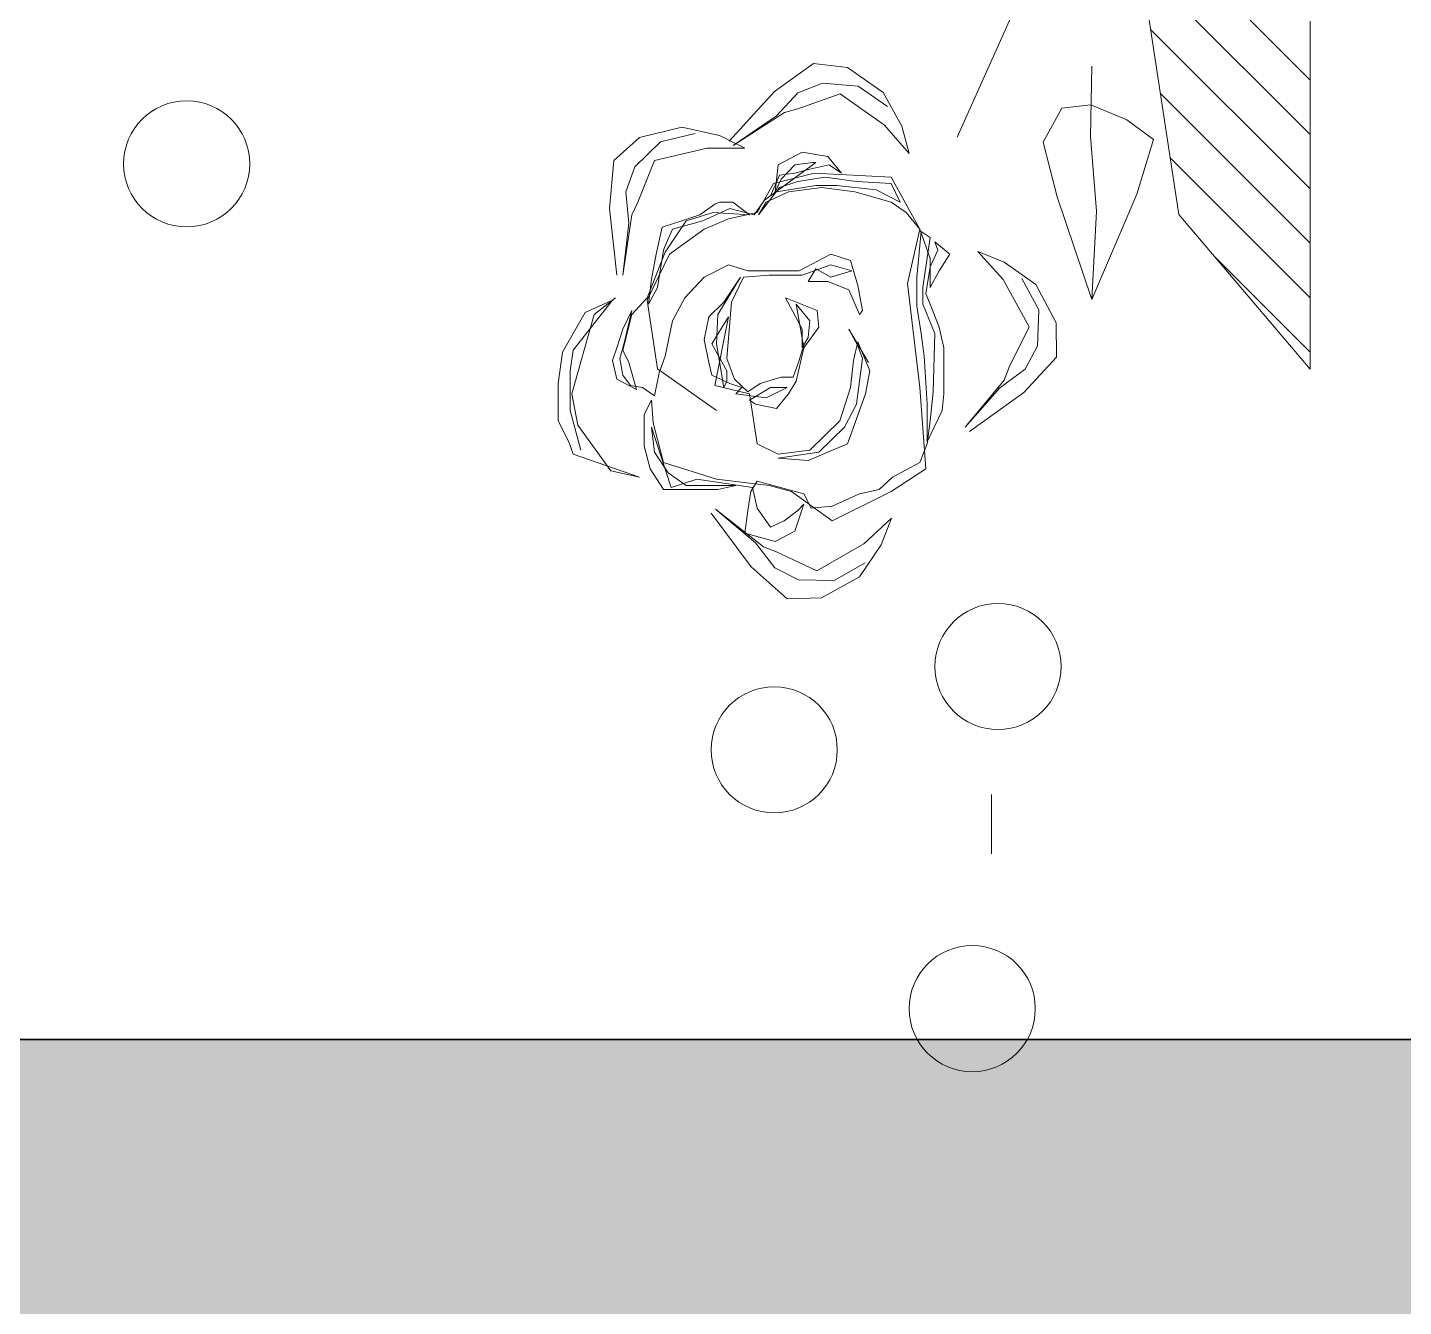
# Model space of a CAD drawing. Header units: millimetres. Extents: x -122165 to 59500, y -31598 to 53500.
# Drawn here: x 30202.9 to 30389, y -4536.1 to -4363.1 of the extents above; entities that cross this region are included whole.
import ezdxf

# ---------------------------------------------------------------- set-up
doc = ezdxf.new("R2010")
doc.units = ezdxf.units.MM
doc.header["$MEASUREMENT"] = 0
for name, color, linetype, lineweight in [('A_DIM', 7, 'Continuous', 5), ('ARC_A_ R.C.C', 162, 'Continuous', 40), ('ARC_A_R.C.C. Hatch', 8, 'Continuous', 5), ('ARC_A_WALL', 158, 'Continuous', 35), ('ARC_Wall Hatch', 253, 'Continuous', 0), ('Lan_Planter', 74, 'Continuous', 13)]:
    doc.layers.add(name, color=color, linetype=linetype, lineweight=lineweight)

# ---------------------------------------------------------------- blocks, each defined once
blk = doc.blocks.new('ARC$1$Existing Layout$0$col gf 180116')
at = {"layer": 'ARC_A_R.C.C. Hatch'}
h = blk.add_hatch(color=256, dxfattribs=at)
h.dxf.hatch_style = 1
h.paths.add_polyline_path([(201.73999, 26.78621), (202.64, 26.78621), (202.64, 26.48621), (201.73999, 26.48621)])
edge = h.paths.add_edge_path()
edge.add_line((216.33999, 22.98621), (216.13999, 22.98621))
edge.add_line((216.13999, 22.98621), (216.13999, 25.58621))
edge.add_line((216.13999, 25.58621), (218.33999, 25.58621))
edge.add_line((218.33999, 25.58621), (218.33999, 22.98621))
edge.add_line((218.33999, 22.98621), (218.03999, 22.98621))
h.paths.add_polyline_path([(207.13999, 25.88621), (207.43999, 25.88621), (207.43999, 26.78621), (207.13999, 26.78621)])
h.paths.add_polyline_path([(208.03999, 20.48621), (208.03999, 20.78621), (207.13999, 20.78621), (207.13999, 20.48621)])
h.paths.add_polyline_path([(202.63999, 32.78621), (202.63999, 32.48621), (201.73999, 32.48621), (201.73999, 32.78621)])
h.paths.add_polyline_path([(191.23999, 20.48621), (191.23999, 20.78621), (190.33999, 20.78621), (190.33999, 20.48621)])
h.paths.add_polyline_path([(184.03999, 20.48621), (184.03999, 20.78621), (183.13999, 20.78621), (183.13999, 20.48621)])
h.paths.add_polyline_path([(220.63999, 14.18621), (220.33999, 14.18621), (220.33999, 13.28621), (220.63999, 13.28621)])
h.paths.add_polyline_path([(220.63999, 20.48621), (220.63999, 20.78621), (219.73999, 20.78621), (219.73999, 20.48621)])
h.paths.add_polyline_path([(220.63999, 25.28621), (220.63999, 25.58621), (219.73999, 25.58621), (219.73999, 25.28621)])
h.paths.add_polyline_path([(220.63999, 32.78621), (220.63999, 32.48621), (219.73999, 32.48621), (219.73999, 32.78621)])
h.paths.add_polyline_path([(220.33999, 37.28621), (220.63999, 37.28621), (220.63999, 38.18621), (220.33999, 38.18621)])
h.paths.add_polyline_path([(201.13999, 43.28621), (201.43999, 43.28621), (201.43999, 44.18621), (201.13999, 44.18621)])
h.paths.add_polyline_path([(196.33999, 43.28621), (196.63999, 43.28621), (196.63999, 44.18621), (196.33999, 44.18621)])
h.paths.add_polyline_path([(190.33999, 43.28621), (190.63999, 43.28621), (190.63999, 44.18621), (190.33999, 44.18621)])
h.paths.add_polyline_path([(207.13999, 43.28621), (207.43999, 43.28621), (207.43999, 44.18621), (207.13999, 44.18621)])
h.paths.add_polyline_path([(220.63999, 56.78621), (220.33999, 56.78621), (220.33999, 55.88621), (220.63999, 55.88621)])
h.paths.add_polyline_path([(220.33999, 50.78621), (220.63999, 50.78621), (220.63999, 49.88621), (220.33999, 49.88621)])
h.paths.add_polyline_path([(226.33999, 50.78621), (226.63999, 50.78621), (226.63999, 49.88621), (226.33999, 49.88621)])
h.paths.add_polyline_path([(220.33999, 43.28621), (220.63999, 43.28621), (220.63999, 44.18621), (220.33999, 44.18621)])
h.paths.add_polyline_path([(232.63999, 44.18621), (232.63999, 43.88621), (231.73999, 43.88621), (231.73999, 44.18621)])
h.paths.add_polyline_path([(232.63999, 50.48621), (232.63999, 50.78621), (231.73999, 50.78621), (231.73999, 50.48621)])
h.paths.add_polyline_path([(232.63999, 55.88621), (232.63999, 56.18621), (231.73999, 56.18621), (231.73999, 55.88621)])
h.paths.add_polyline_path([(213.13999, 43.28621), (213.43999, 43.28621), (213.43999, 44.18621), (213.13999, 44.18621)])
h.paths.add_polyline_path([(226.63999, 7.88621), (226.63999, 8.18621), (225.73999, 8.18621), (225.73999, 7.88621)])
h.paths.add_polyline_path([(226.63999, 13.28621), (226.63999, 13.58621), (225.73999, 13.58621), (225.73999, 13.28621)])
h.paths.add_polyline_path([(201.73999, 20.78621), (201.73999, 20.48621), (202.63999, 20.48621), (202.63999, 20.78621)])
h.paths.add_polyline_path([(184.03999, 25.88621), (184.03999, 26.18621), (183.13999, 26.18621), (183.13999, 25.88621)])
h.paths.add_polyline_path([(183.13999, 14.18621), (183.13999, 13.88621), (184.03999, 13.88621), (184.03999, 14.18621)])
h.paths.add_polyline_path([(202.63999, 13.88621), (202.63999, 14.18621), (201.73999, 14.18621), (201.73999, 13.88621)])
h.paths.add_polyline_path([(196.33999, 13.28621), (196.63999, 13.28621), (196.63999, 14.18621), (196.33999, 14.18621)])
h.paths.add_polyline_path([(190.33999, 13.28621), (190.63999, 13.28621), (190.63999, 14.18621), (190.33999, 14.18621)])
h.paths.add_polyline_path([(196.33999, 25.88621), (196.63999, 25.88621), (196.63999, 26.78621), (196.33999, 26.78621)])
h.paths.add_polyline_path([(190.33999, 25.88621), (190.63999, 25.88621), (190.63999, 26.78621), (190.33999, 26.78621)])
h.paths.add_polyline_path([(214.03999, 13.28621), (214.03999, 13.58621), (213.13999, 13.58621), (213.13999, 13.28621)])
h.paths.add_polyline_path([(213.13999, 20.78621), (213.13999, 20.48621), (214.03999, 20.48621), (214.03999, 20.78621)])
h.paths.add_polyline_path([(213.43999, 26.78621), (213.13999, 26.78621), (213.13999, 25.88621), (213.43999, 25.88621)])
h.paths.add_polyline_path([(214.03999, 32.78621), (214.03999, 32.48621), (213.13999, 32.48621), (213.13999, 32.78621)])
h.paths.add_polyline_path([(214.03999, 7.88621), (214.03999, 8.18621), (213.13999, 8.18621), (213.13999, 7.88621)])
h.paths.add_polyline_path([(226.63999, 20.48621), (226.63999, 20.78621), (225.73999, 20.78621), (225.73999, 20.48621)])
h.paths.add_polyline_path([(226.63999, 25.28621), (226.63999, 25.58621), (225.73999, 25.58621), (225.73999, 25.28621)])
h.paths.add_polyline_path([(226.63999, 32.78621), (226.63999, 32.48621), (225.73999, 32.48621), (225.73999, 32.78621)])
h.paths.add_polyline_path([(226.63999, 37.28621), (226.63999, 37.58621), (225.73999, 37.58621), (225.73999, 37.28621)])
h.paths.add_polyline_path([(225.73999, 44.18621), (225.73999, 43.88621), (226.63999, 43.88621), (226.63999, 44.18621)])
h.paths.add_polyline_path([(226.63999, 56.78621), (226.33999, 56.78621), (226.33999, 55.88621), (226.63999, 55.88621)])
h.paths.add_polyline_path([(214.03999, 55.88621), (214.03999, 56.18621), (213.13999, 56.18621), (213.13999, 55.88621)])
h.paths.add_polyline_path([(213.13999, 37.28621), (213.43999, 37.28621), (213.43999, 38.18621), (213.13999, 38.18621)])
h.paths.add_polyline_path([(214.03999, 50.78621), (213.73999, 50.78621), (213.73999, 49.88621), (214.03999, 49.88621)])
h.paths.add_polyline_path([(207.13999, 37.28621), (207.43999, 37.28621), (207.43999, 38.18621), (207.13999, 38.18621)])
h.paths.add_polyline_path([(207.13999, 49.88621), (207.43999, 49.88621), (207.43999, 50.78621), (207.13999, 50.78621)])
h.paths.add_polyline_path([(183.13999, 50.18621), (183.13999, 49.88621), (184.03999, 49.88621), (184.03999, 50.18621)])
h.paths.add_polyline_path([(183.13999, 38.18621), (183.13999, 37.88621), (184.03999, 37.88621), (184.03999, 38.18621)])
h.paths.add_polyline_path([(201.73999, 37.58621), (201.73999, 37.28621), (202.63999, 37.28621), (202.63999, 37.58621)])
h.paths.add_polyline_path([(196.33999, 37.28621), (196.63999, 37.28621), (196.63999, 38.18621), (196.33999, 38.18621)])
h.paths.add_polyline_path([(190.33999, 37.28621), (190.63999, 37.28621), (190.63999, 38.18621), (190.33999, 38.18621)])
h.paths.add_polyline_path([(201.13999, 49.88621), (201.43999, 49.88621), (201.43999, 50.78621), (201.13999, 50.78621)])
h.paths.add_polyline_path([(196.33999, 49.88621), (196.63999, 49.88621), (196.63999, 50.78621), (196.33999, 50.78621)])
h.paths.add_polyline_path([(190.33999, 49.88621), (190.63999, 49.88621), (190.63999, 50.78621), (190.33999, 50.78621)])
h.paths.add_polyline_path([(220.63999, 8.18621), (220.33999, 8.18621), (220.33999, 7.28621), (220.63999, 7.28621)])
h.paths.add_polyline_path([(195.73999, 20.48621), (195.73999, 20.78621), (196.63999, 20.78621), (196.63999, 20.48621)])
h.paths.add_polyline_path([(183.13999, 43.58621), (183.13999, 43.28621), (184.03999, 43.28621), (184.03999, 43.58621)])
blk = doc.blocks.new('ARC$0$Existing Layout$0$A$C04F219B2')
at = {"layer": 'ARC_Wall Hatch'}
h = blk.add_hatch(color=256, dxfattribs=at)
h.dxf.hatch_style = 1
h.paths.add_polyline_path([(0.6, -0.9), (-0.9, -0.9), (-0.9, -0.3), (-0.67, -0.3), (-0.67, -0.67), (0.37, -0.67), (0.37, -0.23), (0, -0.23), (0, 0), (0.6, 0)])
h.paths.add_polyline_path([(0, 0), (-0.23, 0), (-0.23, 0.37), (-0.67, 0.37), (-0.67, 0), (-0.9, 0), (-0.9, 0.6), (0, 0.6)])
at = {"layer": 'ARC_A_WALL'}
blk.add_lwpolyline([(0, 0), (-0.23, 0), (-0.23, 0.37), (-0.67, 0.37), (-0.67, 0), (-0.9, 0), (-0.9, 0.6), (0, 0.6)], close=True, dxfattribs=at)
blk = doc.blocks.new('ARC$0$Existing Layout$0$A$C3EBA4768')
at = {"layer": 'A_DIM', "rotation": 359.9999994016139}
blk.add_blockref('ARC$0$Existing Layout$0$A$C04F219B2', (30.9, -36.6, 0.0006), dxfattribs=at)
blk = doc.blocks.new('ARC')
at = {"xscale": 999.9941761349517, "yscale": 999.9941761349517, "zscale": 999.9941761349517}
blk.add_blockref('ARC$0$Existing Layout$0$A$C3EBA4768', (0, 31499.81, -0.75), dxfattribs=at)
at = {"layer": 'ARC_A_ R.C.C', "extrusion": (4.48937e-09, -4.26518e-20, 1), "xscale": 999.9941761349517, "yscale": 999.9941761349517, "zscale": 999.9941761349517}
blk.add_blockref('ARC$1$Existing Layout$0$col gf 180116', (-183138.93, -13286.14, -0.89), dxfattribs=at)
at = {"layer": 'ARC_Wall Hatch', "xscale": 999.9941761349517, "yscale": 999.9941761349517, "zscale": 999.9941761349517, "rotation": 359.9999990958883}
blk.add_blockref('ARC$0$Existing Layout$0$A$C04F219B2', (30900.4, -5099.97, -2.24), dxfattribs=at)
blk = doc.blocks.new('b-85')
at = {"color": 30, "true_color": 0xef731a}
for p, q in [((-518.91, 252.69), (-511.48, 256.45)), ((-511.48, 256.45), (-498.12, 256.45)), ((-498.12, 256.45), (-486.99, 254.84)), ((-531.52, 227.46), (-523.36, 251.08)), ((-523.36, 251.08), (-518.91, 252.69)), ((-507.77, 252.16), (-521.88, 248.4)), ((-501.84, 251.62), (-512.97, 249.47)), ((-493.67, 252.16), (-507.77, 252.16)), ((-473.63, 243.57), (-501.84, 251.62)), ((-486.25, 251.08), (-493.67, 252.16)), ((-486.99, 254.84), (-472.89, 246.79)), ((-468.44, 237.13), (-486.25, 251.08)), ((-512.97, 249.47), (-529.3, 237.66)), ((-472.89, 246.79), (-468.44, 237.13)), ((-467.69, 236.05), (-473.63, 243.57)), ((-529.3, 237.66), (-531.52, 227.46)), ((-500.35, 228.54), (-496.64, 235.52)), ((-496.64, 235.52), (-489.96, 237.13)), ((-489.96, 237.13), (-485.51, 235.52)), ((-485.51, 235.52), (-478.83, 233.37)), ((-459.53, 235.52), (-435.78, 238.2)), ((-435.78, 238.2), (-418.71, 236.59)), ((-418.71, 236.59), (-410.54, 227.46)), ((-490.7, 231.22), (-500.35, 228.54)), ((-498.87, 230.68), (-499.61, 226.39)), ((-495.16, 233.37), (-498.87, 230.68)), ((-489.22, 234.44), (-495.16, 233.37)), ((-486.25, 233.37), (-490.7, 231.22)), ((-483.28, 232.83), (-489.22, 234.44)), ((-473.63, 230.15), (-486.25, 233.37)), ((-472.15, 230.15), (-483.28, 232.83)), ((-478.83, 233.37), (-472.15, 230.15)), ((-459.53, 233.37), (-440.97, 231.22)), ((-438.01, 230.15), (-459.53, 233.37)), ((-440.97, 231.22), (-429.84, 232.29)), ((-429.84, 232.29), (-420.94, 229.07)), ((-520.39, 225.85), (-528.55, 223.7)), ((-509.26, 225.85), (-520.39, 225.85)), ((-504.06, 223.17), (-509.26, 225.85)), ((-499.61, 226.39), (-502.58, 222.09)), ((-467.69, 224.78), (-473.63, 230.15)), ((-433.55, 228), (-438.01, 230.15)), ((-418.71, 222.09), (-433.55, 228)), ((-420.94, 229.07), (-412.03, 219.95)), ((-410.54, 227.46), (-406.83, 212.43)), ((-528.55, 223.7), (-535.98, 218.87)), ((-513.71, 223.17), (-535.23, 216.19)), ((-530.04, 217.26), (-522.62, 222.09)), ((-526.33, 218.87), (-518.16, 221.02)), ((-522.62, 222.09), (-513.71, 223.17)), ((-518.16, 221.02), (-512.23, 222.63)), ((-512.23, 222.63), (-504.06, 223.17)), ((-507.77, 200.08), (-492.93, 221.02)), ((-502.58, 222.09), (-494.41, 220.48)), ((-492.93, 221.02), (-468.44, 224.78)), ((-469.92, 224.24), (-461.01, 223.17)), ((-463.98, 221.02), (-469.92, 224.24)), ((-468.44, 224.78), (-452.11, 216.73)), ((-451.37, 218.34), (-467.69, 224.78)), ((-450.62, 218.87), (-463.98, 221.02)), ((-461.01, 223.17), (-452.11, 221.56)), ((-452.11, 221.56), (-442.46, 219.41)), ((-414.26, 203.31), (-418.71, 222.09)), ((-535.98, 218.87), (-535.98, 212.43)), ((-535.23, 216.19), (-532.27, 207.06)), ((-534.49, 210.82), (-530.04, 217.26)), ((-532.27, 200.08), (-526.33, 218.87)), ((-494.41, 220.48), (-488.48, 218.34)), ((-488.48, 218.34), (-475.86, 215.65)), ((-452.11, 216.73), (-443.2, 204.38)), ((-440.23, 210.82), (-451.37, 218.34)), ((-449.14, 218.34), (-450.62, 218.87)), ((-443.2, 215.65), (-449.14, 218.34)), ((-442.46, 219.41), (-440.23, 212.43)), ((-412.03, 219.95), (-409.06, 207.6)), ((-535.98, 212.43), (-535.98, 199.55)), ((-475.86, 215.65), (-467.69, 211.36)), ((-467.69, 211.36), (-460.27, 204.38)), ((-440.23, 204.92), (-443.2, 215.65)), ((-440.23, 212.43), (-438.01, 205.99)), ((-406.83, 212.43), (-409.8, 199.01)), ((-532.27, 207.06), (-535.23, 187.2)), ((-534.49, 193.11), (-534.49, 210.82)), ((-437.26, 201.16), (-440.23, 210.82)), ((-438.01, 205.99), (-434.3, 200.62)), ((-544.39, 201.95), (-563.54, 187.65)), ((-498.12, 195.25), (-495.16, 201.69)), ((-495.16, 201.69), (-490.7, 202.77)), ((-493.67, 196.33), (-484.02, 201.69)), ((-490.7, 202.77), (-482.54, 204.38)), ((-484.02, 201.69), (-474.37, 195.79)), ((-482.54, 204.38), (-474.37, 202.77)), ((-474.37, 202.77), (-469.18, 197.4)), ((-460.27, 204.38), (-455.82, 195.79)), ((-443.2, 204.38), (-439.49, 195.79)), ((-435.78, 195.25), (-440.23, 204.92)), ((-438.01, 188.27), (-437.26, 201.16)), ((-414.26, 189.88), (-414.26, 203.31)), ((-556.41, 183.3), (-542.92, 200.38)), ((-542.92, 200.38), (-554.98, 186.12)), ((-535.98, 199.55), (-534.49, 193.11)), ((-534.49, 181.3), (-532.27, 200.08)), ((-498.87, 200.62), (-501.84, 188.27)), ((-484.02, 200.08), (-499.61, 197.4)), ((-499.61, 197.4), (-497.38, 196.33)), ((-474.37, 195.79), (-498.87, 200.62)), ((-497.38, 196.33), (-493.67, 196.33)), ((-489.22, 196.33), (-496.64, 193.64)), ((-469.18, 194.72), (-489.22, 196.33)), ((-473.63, 199.55), (-484.02, 200.08)), ((-460.27, 191.5), (-473.63, 199.55)), ((-469.18, 197.4), (-460.27, 191.5)), ((-434.3, 200.62), (-433.55, 199.01)), ((-433.55, 199.01), (-433.55, 194.18)), ((-409.8, 199.01), (-414.26, 189.88)), ((-503.32, 182.37), (-501.84, 193.11)), ((-501.84, 193.11), (-499.61, 190.96)), ((-496.64, 193.64), (-501.09, 188.81)), ((-499.61, 190.96), (-498.12, 195.25)), ((-460.27, 190.42), (-469.18, 194.72)), ((-455.82, 195.79), (-458.05, 188.81)), ((-439.49, 195.79), (-437.26, 185.59)), ((-438.01, 186.66), (-435.78, 195.25)), ((-433.55, 194.18), (-438.01, 188.27)), ((-413.39, 194.06), (-402.77, 178.7)), ((-401.62, 175.76), (-413.39, 194.06)), ((-411.77, 195.48), (-394.1, 179.39)), ((-563.54, 187.65), (-574.89, 174.8)), ((-554.53, 179.15), (-551.56, 189.88)), ((-551.56, 189.88), (-543.4, 188.81)), ((-543.4, 188.81), (-536.72, 187.74)), ((-535.23, 187.2), (-542.66, 185.59)), ((-536.72, 187.74), (-533.01, 185.59)), ((-501.84, 188.27), (-519.65, 185.59)), ((-505.55, 186.13), (-504.06, 188.27)), ((-504.06, 188.27), (-499.61, 180.76)), ((-501.09, 188.81), (-498.12, 184.52)), ((-459.53, 181.3), (-460.27, 190.42)), ((-458.05, 188.81), (-458.05, 170.56)), ((-432.81, 182.91), (-438.01, 186.66)), ((-554.98, 186.12), (-563.83, 179.28)), ((-558.19, 178.69), (-556.41, 183.3)), ((-542.66, 185.59), (-549.34, 180.76)), ((-533.01, 185.59), (-537.46, 168.95)), ((-519.65, 185.59), (-523.36, 178.07)), ((-507.03, 178.61), (-505.55, 186.13)), ((-499.61, 174.85), (-503.32, 182.37)), ((-498.12, 184.52), (-495.9, 177)), ((-438.01, 185.05), (-428.36, 177.54)), ((-433.55, 182.37), (-438.01, 185.05)), ((-437.26, 185.59), (-426.87, 179.68)), ((-429.84, 174.32), (-433.55, 182.37)), ((-419.45, 164.65), (-432.81, 182.91)), ((-563.83, 179.28), (-568.13, 170.84)), ((-564.98, 164.23), (-558.19, 178.69)), ((-550.82, 172.17), (-554.53, 179.15)), ((-549.34, 180.76), (-547.11, 175.93)), ((-536.72, 173.24), (-534.49, 181.3)), ((-525.59, 167.34), (-524.84, 178.07)), ((-524.84, 178.07), (-522.62, 163.58)), ((-523.36, 178.07), (-521.88, 166.8)), ((-501.84, 174.32), (-507.03, 178.61)), ((-499.61, 180.76), (-499.61, 174.85)), ((-495.9, 177), (-495.9, 172.71)), ((-459.53, 169.48), (-459.53, 181.3)), ((-431.33, 180.76), (-423.9, 177.54)), ((-429.84, 178.61), (-431.33, 180.76)), ((-429.84, 179.15), (-425.39, 177)), ((-420.19, 178.07), (-429.84, 179.15)), ((-427.62, 164.65), (-429.84, 178.61)), ((-428.36, 177.54), (-426.13, 171.1)), ((-426.87, 179.68), (-423.16, 165.19)), ((-425.39, 177), (-420.19, 172.17)), ((-423.9, 177.54), (-423.16, 172.17)), ((-415.74, 169.48), (-420.19, 178.07)), ((-402.77, 178.7), (-394.62, 171.03)), ((-394.1, 179.39), (-384.05, 165.49)), ((-574.89, 174.8), (-574.6, 162.56)), ((-541.17, 168.95), (-550.82, 172.17)), ((-547.11, 175.93), (-543.4, 171.1)), ((-547.11, 158.75), (-536.72, 173.24)), ((-497.38, 171.63), (-501.84, 174.32)), ((-485.51, 168.95), (-497.38, 171.63)), ((-495.9, 172.71), (-489.96, 170.56)), ((-469.92, 171.63), (-485.51, 168.95)), ((-467.69, 175.39), (-475.86, 171.1)), ((-475.86, 166.8), (-469.92, 171.63)), ((-472.15, 164.12), (-467.69, 175.39)), ((-428.36, 162.51), (-429.84, 174.32)), ((-423.16, 172.17), (-421.68, 166.26)), ((-420.19, 172.17), (-419.45, 165.73)), ((-400.3, 170.99), (-401.62, 175.76)), ((-568.13, 170.84), (-568.38, 158.09)), ((-543.4, 171.1), (-541.17, 168.95)), ((-537.46, 168.95), (-542.66, 166.26)), ((-519.65, 153.38), (-525.59, 167.34)), ((-521.88, 166.8), (-511.48, 156.06)), ((-489.96, 170.56), (-486.25, 169.48)), ((-486.25, 169.48), (-478.09, 163.58)), ((-485.51, 169.48), (-481.8, 167.34)), ((-478.83, 169.48), (-485.51, 169.48)), ((-481.8, 167.34), (-475.86, 166.8)), ((-475.86, 171.1), (-478.83, 169.48)), ((-461.76, 167.34), (-457.3, 164.65)), ((-461.76, 160.36), (-461.76, 167.34)), ((-455.82, 159.29), (-459.53, 169.48)), ((-458.05, 170.56), (-452.11, 159.29)), ((-426.13, 171.1), (-424.65, 161.43)), ((-417.22, 160.36), (-415.74, 169.48)), ((-394.95, 155.94), (-400.3, 170.99)), ((-394.62, 171.03), (-391.17, 162.21)), ((-574.6, 162.56), (-567.03, 149.06)), ((-555.37, 147.48), (-564.98, 164.23)), ((-542.66, 166.26), (-541.91, 158.75)), ((-522.62, 163.58), (-513.71, 154.45)), ((-478.09, 163.58), (-472.15, 164.12)), ((-457.3, 164.65), (-460.27, 159.29)), ((-429.84, 150.7), (-428.36, 162.51)), ((-427.62, 157.14), (-427.62, 164.65)), ((-423.16, 165.19), (-424.65, 137.81)), ((-421.68, 166.26), (-420.19, 159.82)), ((-419.45, 165.73), (-419.45, 164.65)), ((-391.17, 162.21), (-392.16, 149.5)), ((-384.05, 165.49), (-385.53, 153.34)), ((-568.38, 158.09), (-562.1, 147.06)), ((-536.72, 137.81), (-547.11, 158.75)), ((-541.91, 158.75), (-537.46, 149.09)), ((-464.73, 152.84), (-461.76, 160.36)), ((-460.27, 159.29), (-458.05, 151.77)), ((-458.05, 151.77), (-455.82, 159.29)), ((-452.11, 159.29), (-454.33, 152.31)), ((-429.1, 143.18), (-427.62, 157.14)), ((-424.65, 161.43), (-426.13, 150.16)), ((-423.16, 155.53), (-417.22, 160.36)), ((-420.19, 159.82), (-423.16, 155.53)), ((-501.84, 146.94), (-519.65, 153.38)), ((-513.71, 154.45), (-505.55, 150.16)), ((-511.48, 156.06), (-499.61, 152.31)), ((-499.61, 152.31), (-489.96, 151.23)), ((-478.83, 152.84), (-490.7, 145.86)), ((-484.76, 149.62), (-478.83, 152.84)), ((-473.63, 149.09), (-464.73, 152.84)), ((-454.33, 152.31), (-463.24, 149.62)), ((-406.14, 140.2), (-394.95, 155.94)), ((-385.53, 153.34), (-394.39, 140.64)), ((-567.03, 149.06), (-555.68, 141.3)), ((-546.19, 137.69), (-555.37, 147.48)), ((-537.46, 149.09), (-535.98, 142.11)), ((-505.55, 150.16), (-489.22, 148.01)), ((-483.28, 149.62), (-493.67, 145.33)), ((-489.96, 151.23), (-483.28, 149.62)), ((-489.22, 148.01), (-484.76, 149.62)), ((-472.15, 148.01), (-473.63, 149.09)), ((-463.24, 149.62), (-472.15, 148.01)), ((-433.55, 137.81), (-429.84, 150.7)), ((-426.13, 150.16), (-426.87, 137.81)), ((-392.16, 149.5), (-399.49, 139.13)), ((-493.67, 145.33), (-501.84, 146.94)), ((-433.55, 134.59), (-429.1, 143.18)), ((-555.68, 141.3), (-546.19, 137.69)), ((-528.55, 125.46), (-536.72, 137.81)), ((-535.98, 142.11), (-531.52, 137.28)), ((-424.65, 137.81), (-443.2, 127.61)), ((-437.26, 132.44), (-433.55, 137.81)), ((-426.87, 137.81), (-433.55, 134.59)), ((-416.23, 131.35), (-406.14, 140.2)), ((-394.39, 140.64), (-406.43, 134.02)), ((-531.52, 137.28), (-526.33, 127.61)), ((-443.2, 127.61), (-437.26, 132.44)), ((-406.43, 134.02), (-416.23, 131.35)), ((-499.61, 127.61), (-528.55, 125.46)), ((-526.33, 127.61), (-519.65, 124.93)), ((-462.5, 131.91), (-499.61, 127.61)), ((-470.66, 128.69), (-480.31, 127.08)), ((-460.27, 128.69), (-470.66, 128.69)), ((-443.2, 127.61), (-462.5, 131.91)), ((-443.94, 127.08), (-460.27, 128.69)), ((-453.59, 123.85), (-443.2, 127.61)), ((-519.65, 124.93), (-511.48, 123.85)), ((-518.91, 124.93), (-507.77, 119.56)), ((-505.55, 124.93), (-518.91, 124.93)), ((-511.48, 123.85), (-501.09, 122.78)), ((-488.48, 126), (-505.55, 124.93)), ((-501.09, 122.78), (-480.31, 122.24)), ((-480.31, 127.08), (-488.48, 126)), ((-480.31, 122.24), (-469.92, 126.54)), ((-478.09, 120.63), (-469.92, 123.85)), ((-469.92, 126.54), (-463.98, 126.54)), ((-469.92, 123.85), (-466.21, 125.46)), ((-466.21, 125.46), (-456.56, 123.85)), ((-463.98, 126.54), (-446.17, 123.85)), ((-463.98, 123.85), (-453.59, 123.85)), ((-458.05, 120.63), (-463.98, 123.85)), ((-456.56, 123.85), (-450.62, 121.17)), ((-446.17, 123.85), (-443.94, 127.08)), ((-507.77, 119.56), (-501.84, 119.02)), ((-501.84, 119.02), (-495.16, 119.02)), ((-495.16, 119.02), (-485.51, 119.02)), ((-485.51, 119.02), (-478.09, 120.63)), ((-452.11, 116.88), (-458.05, 120.63)), ((-447.65, 122.24), (-452.11, 116.88)), ((-450.62, 121.17), (-447.65, 122.24)), ((-357.32, 90.49), (-410.33, 114.27)), ((-515.34, 109.93), (-501.42, 90.5)), ((-513.75, 111.37), (-499.72, 99.04)), ((-496.94, 97.55), (-513.75, 111.37)), ((-451.14, 106.9), (-461.1, 97.91)), ((-454.92, 97.48), (-451.14, 106.9)), ((-499.72, 99.04), (-493.06, 90.05)), ((-492.36, 95.69), (-496.94, 97.55)), ((-478.03, 88.62), (-492.36, 95.69)), ((-461.1, 97.91), (-478.03, 88.62)), ((-462.9, 86.29), (-454.92, 97.48)), ((-501.42, 90.5), (-488.79, 78.91)), ((-493.06, 90.05), (-484.7, 85.6)), ((-471.96, 85.11), (-460.8, 91.18)), ((-484.7, 85.6), (-471.96, 85.11)), ((-476.54, 78.97), (-462.9, 86.29)), ((-431.59, 78.67), (-412.16, 83.68)), ((-412.16, 83.68), (-400.08, 77)), ((-488.79, 78.91), (-476.54, 78.97)), ((-468.26, 66.24), (-431.59, 78.67)), ((-400.08, 77), (-398.82, 66.61)), ((-430.64, 50.28), (-468.26, 66.24)), ((-436.76, 64.57), (-468.26, 66.24)), ((-410.11, 66.79), (-436.76, 64.57)), ((-385, 66.23), (-410.11, 66.79)), ((-398.82, 66.61), (-404.15, 53.8)), ((-411.14, 44.34), (-430.64, 50.28)), ((-404.15, 53.8), (-411.14, 44.34))]:
    blk.add_line(p, q, dxfattribs=at)
at = {"color": 97, "true_color": 0x446a2a}
for p, q in [((-665.86, 102), (-644.66, 102)), ((-437.9, 35.28), (-337.17, 50.62)), ((-428.79, -11.5), (-371.97, 45.32)), ((-409.39, -11.5), (-349.08, 48.8)), ((-389.99, -11.5), (-330.24, 48.25)), ((-448.18, -11.5), (-394.85, 41.83)), ((-493.04, -11.5), (-437.9, 35.28)), ((-467.58, -11.5), (-417.73, 38.35)), ((-486.98, -11.5), (-453.07, 22.4)), ((-368.98, -11.5), (-493.04, -11.5))]:
    blk.add_line(p, q, dxfattribs=at)
for centre in [(-419.88, 388.82), (-628.75, 179.45), (-721, 108.9), (-599.06, 99.7)]:
    blk.add_circle(centre, 22.48, dxfattribs=at)
blk = doc.blocks.new('ARC$0$Existing Layout$0$col gf 180116')
at = {"true_color": 0x3d3dff}
h = blk.add_hatch(color=160, dxfattribs=at)
h.dxf.hatch_style = 1
h.paths.add_polyline_path([(201.73999, 26.78621), (202.64, 26.78621), (202.64, 26.48621), (201.73999, 26.48621)])
edge = h.paths.add_edge_path()
edge.add_line((216.33999, 22.98621), (216.13999, 22.98621))
edge.add_line((216.13999, 22.98621), (216.13999, 25.58621))
edge.add_line((216.13999, 25.58621), (218.33999, 25.58621))
edge.add_line((218.33999, 25.58621), (218.33999, 22.98621))
edge.add_line((218.33999, 22.98621), (218.03999, 22.98621))
h.paths.add_polyline_path([(207.13999, 25.88621), (207.43999, 25.88621), (207.43999, 26.78621), (207.13999, 26.78621)])
h.paths.add_polyline_path([(208.03999, 20.48621), (208.03999, 20.78621), (207.13999, 20.78621), (207.13999, 20.48621)])
h.paths.add_polyline_path([(202.63999, 32.78621), (202.63999, 32.48621), (201.73999, 32.48621), (201.73999, 32.78621)])
h.paths.add_polyline_path([(191.23999, 20.48621), (191.23999, 20.78621), (190.33999, 20.78621), (190.33999, 20.48621)])
h.paths.add_polyline_path([(184.03999, 20.48621), (184.03999, 20.78621), (183.13999, 20.78621), (183.13999, 20.48621)])
h.paths.add_polyline_path([(220.63999, 14.18621), (220.33999, 14.18621), (220.33999, 13.28621), (220.63999, 13.28621)])
h.paths.add_polyline_path([(220.63999, 20.48621), (220.63999, 20.78621), (219.73999, 20.78621), (219.73999, 20.48621)])
h.paths.add_polyline_path([(220.63999, 25.28621), (220.63999, 25.58621), (219.73999, 25.58621), (219.73999, 25.28621)])
h.paths.add_polyline_path([(220.63999, 32.78621), (220.63999, 32.48621), (219.73999, 32.48621), (219.73999, 32.78621)])
h.paths.add_polyline_path([(220.33999, 37.28621), (220.63999, 37.28621), (220.63999, 38.18621), (220.33999, 38.18621)])
h.paths.add_polyline_path([(201.13999, 43.28621), (201.43999, 43.28621), (201.43999, 44.18621), (201.13999, 44.18621)])
h.paths.add_polyline_path([(196.33999, 43.28621), (196.63999, 43.28621), (196.63999, 44.18621), (196.33999, 44.18621)])
h.paths.add_polyline_path([(190.33999, 43.28621), (190.63999, 43.28621), (190.63999, 44.18621), (190.33999, 44.18621)])
h.paths.add_polyline_path([(207.13999, 43.28621), (207.43999, 43.28621), (207.43999, 44.18621), (207.13999, 44.18621)])
h.paths.add_polyline_path([(220.63999, 56.78621), (220.33999, 56.78621), (220.33999, 55.88621), (220.63999, 55.88621)])
h.paths.add_polyline_path([(220.33999, 50.78621), (220.63999, 50.78621), (220.63999, 49.88621), (220.33999, 49.88621)])
h.paths.add_polyline_path([(226.33999, 50.78621), (226.63999, 50.78621), (226.63999, 49.88621), (226.33999, 49.88621)])
h.paths.add_polyline_path([(220.33999, 43.28621), (220.63999, 43.28621), (220.63999, 44.18621), (220.33999, 44.18621)])
h.paths.add_polyline_path([(232.63999, 44.18621), (232.63999, 43.88621), (231.73999, 43.88621), (231.73999, 44.18621)])
h.paths.add_polyline_path([(232.63999, 50.48621), (232.63999, 50.78621), (231.73999, 50.78621), (231.73999, 50.48621)])
h.paths.add_polyline_path([(232.63999, 55.88621), (232.63999, 56.18621), (231.73999, 56.18621), (231.73999, 55.88621)])
h.paths.add_polyline_path([(213.13999, 43.28621), (213.43999, 43.28621), (213.43999, 44.18621), (213.13999, 44.18621)])
h.paths.add_polyline_path([(226.63999, 7.88621), (226.63999, 8.18621), (225.73999, 8.18621), (225.73999, 7.88621)])
h.paths.add_polyline_path([(226.63999, 13.28621), (226.63999, 13.58621), (225.73999, 13.58621), (225.73999, 13.28621)])
h.paths.add_polyline_path([(201.73999, 20.78621), (201.73999, 20.48621), (202.63999, 20.48621), (202.63999, 20.78621)])
h.paths.add_polyline_path([(184.03999, 25.88621), (184.03999, 26.18621), (183.13999, 26.18621), (183.13999, 25.88621)])
h.paths.add_polyline_path([(183.13999, 14.18621), (183.13999, 13.88621), (184.03999, 13.88621), (184.03999, 14.18621)])
h.paths.add_polyline_path([(202.63999, 13.88621), (202.63999, 14.18621), (201.73999, 14.18621), (201.73999, 13.88621)])
h.paths.add_polyline_path([(196.33999, 13.28621), (196.63999, 13.28621), (196.63999, 14.18621), (196.33999, 14.18621)])
h.paths.add_polyline_path([(190.33999, 13.28621), (190.63999, 13.28621), (190.63999, 14.18621), (190.33999, 14.18621)])
h.paths.add_polyline_path([(196.33999, 25.88621), (196.63999, 25.88621), (196.63999, 26.78621), (196.33999, 26.78621)])
h.paths.add_polyline_path([(190.33999, 25.88621), (190.63999, 25.88621), (190.63999, 26.78621), (190.33999, 26.78621)])
h.paths.add_polyline_path([(214.03999, 13.28621), (214.03999, 13.58621), (213.13999, 13.58621), (213.13999, 13.28621)])
h.paths.add_polyline_path([(213.13999, 20.78621), (213.13999, 20.48621), (214.03999, 20.48621), (214.03999, 20.78621)])
h.paths.add_polyline_path([(213.43999, 26.78621), (213.13999, 26.78621), (213.13999, 25.88621), (213.43999, 25.88621)])
h.paths.add_polyline_path([(214.03999, 32.78621), (214.03999, 32.48621), (213.13999, 32.48621), (213.13999, 32.78621)])
h.paths.add_polyline_path([(214.03999, 7.88621), (214.03999, 8.18621), (213.13999, 8.18621), (213.13999, 7.88621)])
h.paths.add_polyline_path([(226.63999, 20.48621), (226.63999, 20.78621), (225.73999, 20.78621), (225.73999, 20.48621)])
h.paths.add_polyline_path([(226.63999, 25.28621), (226.63999, 25.58621), (225.73999, 25.58621), (225.73999, 25.28621)])
h.paths.add_polyline_path([(226.63999, 32.78621), (226.63999, 32.48621), (225.73999, 32.48621), (225.73999, 32.78621)])
h.paths.add_polyline_path([(226.63999, 37.28621), (226.63999, 37.58621), (225.73999, 37.58621), (225.73999, 37.28621)])
h.paths.add_polyline_path([(225.73999, 44.18621), (225.73999, 43.88621), (226.63999, 43.88621), (226.63999, 44.18621)])
h.paths.add_polyline_path([(226.63999, 56.78621), (226.33999, 56.78621), (226.33999, 55.88621), (226.63999, 55.88621)])
h.paths.add_polyline_path([(214.03999, 55.88621), (214.03999, 56.18621), (213.13999, 56.18621), (213.13999, 55.88621)])
h.paths.add_polyline_path([(213.13999, 37.28621), (213.43999, 37.28621), (213.43999, 38.18621), (213.13999, 38.18621)])
h.paths.add_polyline_path([(214.03999, 50.78621), (213.73999, 50.78621), (213.73999, 49.88621), (214.03999, 49.88621)])
h.paths.add_polyline_path([(207.13999, 37.28621), (207.43999, 37.28621), (207.43999, 38.18621), (207.13999, 38.18621)])
h.paths.add_polyline_path([(207.13999, 49.88621), (207.43999, 49.88621), (207.43999, 50.78621), (207.13999, 50.78621)])
h.paths.add_polyline_path([(183.13999, 50.18621), (183.13999, 49.88621), (184.03999, 49.88621), (184.03999, 50.18621)])
h.paths.add_polyline_path([(183.13999, 38.18621), (183.13999, 37.88621), (184.03999, 37.88621), (184.03999, 38.18621)])
h.paths.add_polyline_path([(201.73999, 37.58621), (201.73999, 37.28621), (202.63999, 37.28621), (202.63999, 37.58621)])
h.paths.add_polyline_path([(196.33999, 37.28621), (196.63999, 37.28621), (196.63999, 38.18621), (196.33999, 38.18621)])
h.paths.add_polyline_path([(190.33999, 37.28621), (190.63999, 37.28621), (190.63999, 38.18621), (190.33999, 38.18621)])
h.paths.add_polyline_path([(201.13999, 49.88621), (201.43999, 49.88621), (201.43999, 50.78621), (201.13999, 50.78621)])
h.paths.add_polyline_path([(196.33999, 49.88621), (196.63999, 49.88621), (196.63999, 50.78621), (196.33999, 50.78621)])
h.paths.add_polyline_path([(190.33999, 49.88621), (190.63999, 49.88621), (190.63999, 50.78621), (190.33999, 50.78621)])
h.paths.add_polyline_path([(220.63999, 8.18621), (220.33999, 8.18621), (220.33999, 7.28621), (220.63999, 7.28621)])
h.paths.add_polyline_path([(195.73999, 20.48621), (195.73999, 20.78621), (196.63999, 20.78621), (196.63999, 20.48621)])
h.paths.add_polyline_path([(183.13999, 43.58621), (183.13999, 43.28621), (184.03999, 43.28621), (184.03999, 43.58621)])

msp = doc.modelspace()

# ---------------------------------------------------------------- block references
msp.add_blockref('ARC', (0, 0))
at = {"layer": 'ARC_A_ R.C.C', "xscale": 999.9941761349517, "yscale": 999.9941761349517, "zscale": 999.9941761349517}
msp.add_blockref('ARC$0$Existing Layout$0$col gf 180116', (-183138.93, -13286.14, -0.89), dxfattribs=at)
at = {"layer": 'Lan_Planter', "xscale": 0.3794487534784165, "yscale": 0.3794487534784165, "zscale": 0.3794487534784165, "rotation": 90}
msp.add_blockref('b-85', (30371.97, -4222.23, -0.89), dxfattribs=at)

doc.saveas('drawing.dxf')
